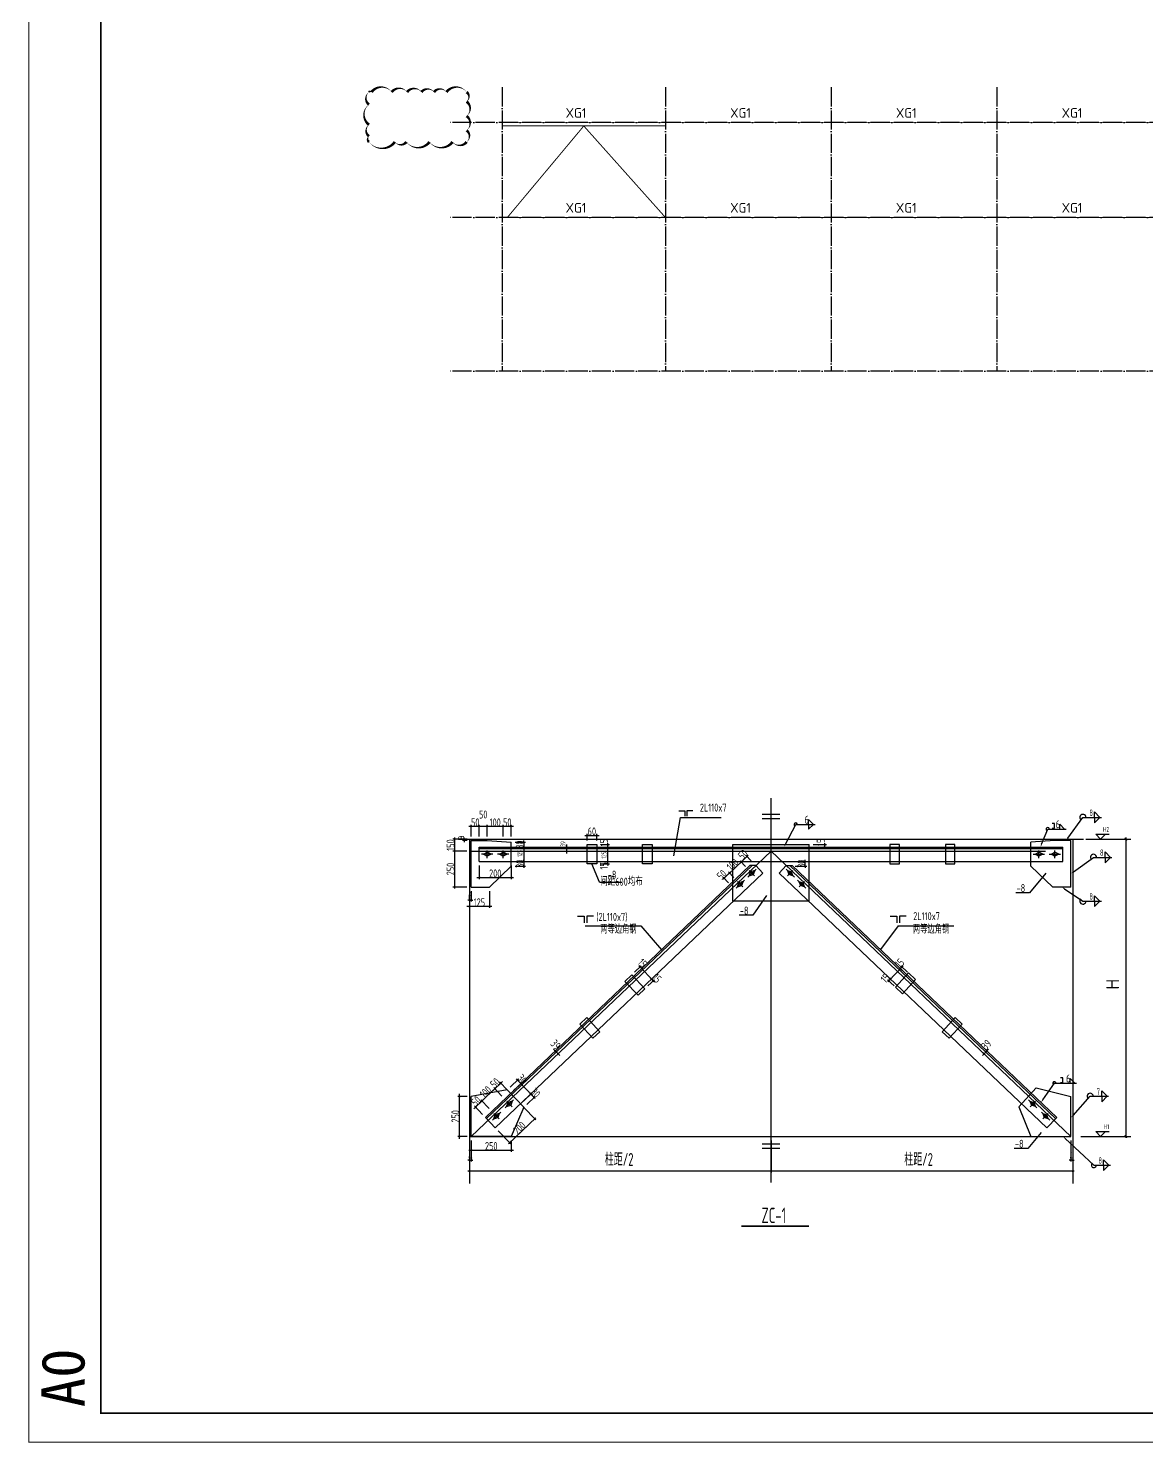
# Model space of a CAD drawing. Extents: x 447413 to 2975780, y -1432727 to 1301644.
# Drawn here: x 2617198 to 2675438, y -689635 to -615988 of the extents above; entities that cross this region are included whole.
import ezdxf
from ezdxf.enums import TextEntityAlignment as Align

# ---------------------------------------------------------------- set-up
doc = ezdxf.new("R2010")
doc.units = 0
doc.header["$LTSCALE"] = 1000
doc.header["$MEASUREMENT"] = 0
doc.linetypes.add('DOTE', pattern=[2.42, 2, -0.2, 0.02, -0.2])
doc.linetypes.add('z', pattern=[36, 30, -2.5, 1, -2.5])
for name, color, linetype in [('AXIS', 3, 'Continuous'), ('BOLT', 253, 'Continuous'), ('DIM', 3, 'Continuous'), ('DOTE', 1, 'Continuous'), ('PUB_TEXT', 7, 'Continuous'), ('SAXIS', 253, 'z'), ('TEXT', 6, 'Continuous'), ('THIN', 7, 'Continuous'), ('WELD', 7, 'Continuous'), ('XG', 5, 'Continuous'), ('图框', 253, 'Continuous'), ('柱间支撑', 5, 'Continuous')]:
    doc.layers.add(name, color=color, linetype=linetype)
doc.layers.add('DIM_MODI', color=6, linetype='Continuous', plot=False)
doc.layers.add('THICK', color=6, linetype='Continuous', lineweight=0)
doc.styles.get("Standard").update_dxf_attribs({"font": 'tssdeng.shx', "bigfont": 'hztxt.shx'})
doc.styles.add('TSSD_Dimension', font='sysz.shx', dxfattribs={"width": 0.7, "bigfont": 'syfs.shx'})
doc.styles.add('TSSD_Label', font='Tssdeng.shx', dxfattribs={"width": 0.7, "bigfont": 'hztxt.shx'})
doc.styles.add('TSSD_Norm', font='tssdeng.shx', dxfattribs={"bigfont": 'tssdchn.shx'})
doc.styles.add('楷体', font='tssdeng.shx', dxfattribs={"bigfont": 'hztxt.shx'})
doc.styles.add('黑体', font='simhei.ttf')

# ---------------------------------------------------------------- blocks, each defined once
blk = doc.blocks.new('A$C6B0021A6')
at = {"layer": '图框', "color": 2, "const_width": 40, "elevation": -84000}
blk.add_lwpolyline([(20, 84120), (118920, 84120), (118920, 20), (20, 20)], close=True, dxfattribs=at)
at = {"layer": '图框', "color": 153, "const_width": 58, "elevation": -84000}
blk.add_lwpolyline([(111420, 1020), (2520, 1020), (2520, 83120), (111420, 83120)], close=True, dxfattribs=at)
at = {"layer": '图框', "color": 2, "style": '黑体'}
blk.add_text('A0', height=1500, rotation=90, dxfattribs=at).set_placement((1953, 1232))
blk = doc.blocks.new('_ArchTick')
at = {"color": 0, "linetype": 'ByBlock', "const_width": 0.4}
blk.add_lwpolyline([(-0.5, -0.5), (0.5, 0.5)], dxfattribs=at)

msp = doc.modelspace()

# ---------------------------------------------------------------- linework, layer by layer
at = {"color": 0, "linetype": 'ByBlock'}
for p, q in [((2657832, -657192.2, 126000), (2658082, -657442.2, 126000)), ((2657832, -657442.2, 126000), (2657832, -657192.2, 126000)), ((2657832, -657692.2, 126000), (2658082, -657442.2, 126000)), ((2657832, -657442.2, 126000), (2657832, -657692.2, 126000)), ((2670639.7, -657390.2, 126000), (2670514.7, -657390.2, 126000)), ((2670514.7, -657640.2, 126000), (2670639.7, -657640.2, 126000)), ((2670639.7, -657640.2, 126000), (2670639.7, -657390.2, 126000)), ((2670911.9, -657431.9, 126000), (2671161.9, -657681.9, 126000)), ((2670911.9, -657681.9, 126000), (2670911.9, -657431.9, 126000)), ((2671072.5, -670631.2, 126000), (2670947.5, -670631.2, 126000)), ((2670947.5, -670881.2, 126000), (2671072.5, -670881.2, 126000)), ((2671072.5, -670881.2, 126000), (2671072.5, -670631.2, 126000)), ((2671451.6, -670672.8, 126000), (2671701.6, -670922.8, 126000)), ((2671451.6, -670922.8, 126000), (2671451.6, -670672.8, 126000))]:
    msp.add_line(p, q, dxfattribs=at)
for p, q in [((2640262.6, -660703, 126000), (2640262.6, -658286.4, 126000)), ((2640262.6, -658286.4, 126000), (2641096, -658286.4, 126000)), ((2641096, -658286.4, 126000), (2642346, -658369.7, 126000)), ((2642346, -659619.7, 126000), (2642346, -658369.7, 126000)), ((2670654.3, -658286.4, 126000), (2669404.3, -658369.7, 126000)), ((2669404.3, -659619.7, 126000), (2669404.3, -658369.7, 126000)), ((2671487.6, -658286.4, 126000), (2670654.3, -658286.4, 126000)), ((2671487.6, -660703, 126000), (2671487.6, -658286.4, 126000)), ((2640679.3, -658619.7, 126000), (2671071, -658619.7, 126000)), ((2640679.3, -659369.7, 126000), (2640679.3, -658619.7, 126000)), ((2640679.3, -658703, 126000), (2671071, -658703, 126000)), ((2646295.9, -658494.7, 126000), (2646795.9, -658494.7, 126000)), ((2646295.9, -659494.7, 126000), (2646295.9, -658494.7, 126000)), ((2646795.9, -658494.7, 126000), (2646795.9, -659494.7, 126000)), ((2649181.1, -659494.7, 126000), (2649181.1, -658494.7, 126000)), ((2649181.1, -658494.7, 126000), (2649681.1, -658494.7, 126000)), ((2649681.1, -658494.7, 126000), (2649681.1, -659494.7, 126000)), ((2653887.7, -661435.1, 126000), (2653887.7, -658494.7, 126000)), ((2653887.7, -658494.7, 126000), (2657862.6, -658494.7, 126000)), ((2657862.6, -661435.1, 126000), (2657862.6, -658494.7, 126000)), ((2662069.1, -658494.7, 126000), (2662069.1, -659494.7, 126000)), ((2662569.1, -658494.7, 126000), (2662069.1, -658494.7, 126000)), ((2662569.1, -659494.7, 126000), (2662569.1, -658494.7, 126000)), ((2665454.4, -658494.7, 126000), (2664954.4, -658494.7, 126000)), ((2664954.4, -658494.7, 126000), (2664954.4, -659494.7, 126000)), ((2665454.4, -659494.7, 126000), (2665454.4, -658494.7, 126000)), ((2671071, -659369.7, 126000), (2671071, -658619.7, 126000)), ((2640679.3, -659369.7, 126000), (2671071, -659369.7, 126000)), ((2641000.2, -672695, 126000), (2654776.6, -659585.8, 126000)), ((2641057.1, -672754.9, 126000), (2654896.6, -659585.8, 126000)), ((2642346, -659619.7, 126000), (2641208.5, -660703, 126000)), ((2646795.9, -659494.7, 126000), (2646295.9, -659494.7, 126000)), ((2646940.1, -660448.3, 126000), (2646545.9, -659494.7, 126000)), ((2649681.1, -659494.7, 126000), (2649181.1, -659494.7, 126000)), ((2670693.1, -672754.9, 126000), (2656853.6, -659585.8, 126000)), ((2670750.1, -672695, 126000), (2656973.7, -659585.8, 126000)), ((2662069.1, -659494.7, 126000), (2662569.1, -659494.7, 126000)), ((2664954.4, -659494.7, 126000), (2665454.4, -659494.7, 126000)), ((2669404.3, -659619.7, 126000), (2670541.8, -660703, 126000)), ((2641517.2, -673238.4, 126000), (2655452.2, -659978.2, 126000)), ((2670233, -673238.4, 126000), (2656298.1, -659978.2, 126000)), ((2640262.6, -660703, 126000), (2641208.5, -660703, 126000)), ((2671487.6, -660703, 126000), (2670541.8, -660703, 126000)), ((2657862.6, -661435.1, 126000), (2653887.7, -661435.1, 126000)), ((2648259.4, -665614.8, 126000), (2648621.6, -665270.2, 126000)), ((2662351.9, -665911.4, 126000), (2663028.8, -665175.2, 126000)), ((2662714, -666256, 126000), (2663390.9, -665519.8, 126000)), ((2663390.9, -665519.8, 126000), (2663028.8, -665175.2, 126000)), ((2648948.8, -666339.3, 126000), (2649311, -665994.6, 126000)), ((2662714, -666256, 126000), (2662351.9, -665911.4, 126000)), ((2645919, -667841.9, 126000), (2646281.2, -667497.2, 126000)), ((2646596, -668578.1, 126000), (2645919, -667841.9, 126000)), ((2646958.1, -668233.5, 126000), (2646281.2, -667497.2, 126000)), ((2664792.1, -668233.5, 126000), (2665469.1, -667497.2, 126000)), ((2665154.3, -668578.1, 126000), (2665831.2, -667841.9, 126000)), ((2665831.2, -667841.9, 126000), (2665469.1, -667497.2, 126000)), ((2646596, -668578.1, 126000), (2646958.1, -668233.5, 126000)), ((2665154.3, -668578.1, 126000), (2664792.1, -668233.5, 126000)), ((2642139.6, -671265.8, 126000), (2640262.6, -671601.1, 126000)), ((2640262.6, -673684.5, 126000), (2640262.6, -671601.1, 126000)), ((2669678.3, -671165.5, 126000), (2671487.6, -671601.1, 126000)), ((2671487.6, -673684.5, 126000), (2671487.6, -671601.1, 126000)), ((2643001.2, -672171.3, 126000), (2642346, -673684.5, 126000)), ((2668779.1, -672139.7, 126000), (2669404.3, -673684.5, 126000)), ((2642346, -673684.5, 126000), (2640262.6, -673684.5, 126000)), ((2669404.3, -673684.5, 126000), (2671487.6, -673684.5, 126000))]:
    msp.add_line(p, q)
at = {"layer": 'AXIS'}
for p, q in [((2639595.6, -658203, 126000), (2672148.9, -658203, 126000)), ((2640262.6, -673684.5, 126000), (2655875.1, -658828, 126000)), ((2671487.6, -673684.5, 126000), (2655875.1, -658828, 126000))]:
    msp.add_line(p, q, dxfattribs=at)
at = {"layer": 'BOLT'}
for p, q in [((2641396, -658994.7, 126000), (2640796, -658994.7, 126000)), ((2640896, -658994.7, 126000), (2641096, -658894.7, 126000)), ((2640896, -658994.7, 126000), (2641096, -659094.7, 126000)), ((2641096, -659194.7, 126000), (2641096, -658794.7, 126000)), ((2641296, -658994.7, 126000), (2641096, -658894.7, 126000)), ((2641296, -658994.7, 126000), (2641096, -659094.7, 126000)), ((2642229.3, -658994.7, 126000), (2641629.3, -658994.7, 126000)), ((2641729.3, -658994.7, 126000), (2641929.3, -658894.7, 126000)), ((2641729.3, -658994.7, 126000), (2641929.3, -659094.7, 126000)), ((2641929.3, -659194.7, 126000), (2641929.3, -658794.7, 126000)), ((2642129.3, -658994.7, 126000), (2641929.3, -658894.7, 126000)), ((2642129.3, -658994.7, 126000), (2641929.3, -659094.7, 126000)), ((2669521, -658994.7, 126000), (2670121, -658994.7, 126000)), ((2669621, -658994.7, 126000), (2669821, -658894.7, 126000)), ((2669621, -658994.7, 126000), (2669821, -659094.7, 126000)), ((2669821, -659194.7, 126000), (2669821, -658794.7, 126000)), ((2670021, -658994.7, 126000), (2669821, -658894.7, 126000)), ((2670021, -658994.7, 126000), (2669821, -659094.7, 126000)), ((2670354.3, -658994.7, 126000), (2670954.3, -658994.7, 126000)), ((2670454.3, -658994.7, 126000), (2670654.3, -658894.7, 126000)), ((2670454.3, -658994.7, 126000), (2670654.3, -659094.7, 126000)), ((2670654.3, -659194.7, 126000), (2670654.3, -658794.7, 126000)), ((2670854.3, -658994.7, 126000), (2670654.3, -658894.7, 126000)), ((2670854.3, -658994.7, 126000), (2670654.3, -659094.7, 126000)), ((2655095.6, -659772.8, 126000), (2654661, -660186.4, 126000)), ((2655016.2, -660124.5, 126000), (2654740.4, -659834.7, 126000)), ((2655023.2, -659841.7, 126000), (2654809.3, -659907.2, 126000)), ((2655023.2, -659841.7, 126000), (2654947.2, -660052, 126000)), ((2656654.7, -659772.8, 126000), (2657089.3, -660186.4, 126000)), ((2656727.1, -659841.7, 126000), (2656803, -660052, 126000)), ((2656727.1, -659841.7, 126000), (2656940.9, -659907.2, 126000)), ((2656734.1, -660124.5, 126000), (2657009.9, -659834.7, 126000)), ((2654491.9, -660347.2, 126000), (2654057.3, -660760.9, 126000)), ((2654129.7, -660691.9, 126000), (2654205.6, -660481.6, 126000)), ((2654412.5, -660698.9, 126000), (2654136.7, -660409.2, 126000)), ((2654419.5, -660416.2, 126000), (2654205.6, -660481.6, 126000)), ((2654419.5, -660416.2, 126000), (2654343.5, -660626.5, 126000)), ((2654733.4, -660117.5, 126000), (2654809.3, -659907.2, 126000)), ((2654733.4, -660117.5, 126000), (2654947.2, -660052, 126000)), ((2657016.8, -660117.5, 126000), (2656803, -660052, 126000)), ((2657016.8, -660117.5, 126000), (2656940.9, -659907.2, 126000)), ((2657258.4, -660347.2, 126000), (2657693, -660760.9, 126000)), ((2657330.8, -660416.2, 126000), (2657544.6, -660481.6, 126000)), ((2657330.8, -660416.2, 126000), (2657406.7, -660626.5, 126000)), ((2657337.8, -660698.9, 126000), (2657613.5, -660409.2, 126000)), ((2657620.5, -660691.9, 126000), (2657544.6, -660481.6, 126000)), ((2654129.7, -660691.9, 126000), (2654343.5, -660626.5, 126000)), ((2657620.5, -660691.9, 126000), (2657406.7, -660626.5, 126000)), ((2642467.6, -671789.3, 126000), (2642032.9, -672202.9, 126000)), ((2642105.4, -672134, 126000), (2642181.3, -671923.6, 126000)), ((2642105.4, -672134, 126000), (2642319.2, -672068.5, 126000)), ((2642388.1, -672141, 126000), (2642112.4, -671851.2, 126000)), ((2642395.1, -671858.2, 126000), (2642181.3, -671923.6, 126000)), ((2642395.1, -671858.2, 126000), (2642319.2, -672068.5, 126000)), ((2669282.7, -671789.3, 126000), (2669717.3, -672202.9, 126000)), ((2669355.1, -671858.2, 126000), (2669568.9, -671923.6, 126000)), ((2669355.1, -671858.2, 126000), (2669431.1, -672068.5, 126000)), ((2669362.1, -672141, 126000), (2669637.9, -671851.2, 126000)), ((2669644.9, -672134, 126000), (2669431.1, -672068.5, 126000)), ((2669644.9, -672134, 126000), (2669568.9, -671923.6, 126000)), ((2641798.1, -672426.3, 126000), (2641363.5, -672840, 126000)), ((2641435.9, -672771, 126000), (2641511.8, -672560.7, 126000)), ((2641435.9, -672771, 126000), (2641649.7, -672705.6, 126000)), ((2641718.6, -672778, 126000), (2641442.9, -672488.3, 126000)), ((2641725.6, -672495.3, 126000), (2641511.8, -672560.7, 126000)), ((2641725.6, -672495.3, 126000), (2641649.7, -672705.6, 126000)), ((2669952.2, -672426.3, 126000), (2670386.8, -672840, 126000)), ((2670024.6, -672495.3, 126000), (2670100.6, -672705.6, 126000)), ((2670024.6, -672495.3, 126000), (2670238.4, -672560.7, 126000)), ((2670031.6, -672778, 126000), (2670307.4, -672488.3, 126000)), ((2670314.4, -672771, 126000), (2670100.6, -672705.6, 126000)), ((2670314.4, -672771, 126000), (2670238.4, -672560.7, 126000))]:
    msp.add_line(p, q, dxfattribs=at)
for centre, start, end in [((2641096, -658994.7, 126000), 90, 270), ((2641096, -658994.7, 126000), 270, 90), ((2641929.3, -658994.7, 126000), 90, 270), ((2641929.3, -658994.7, 126000), 270, 90), ((2669821, -658994.7, 126000), 90, 270), ((2669821, -658994.7, 126000), 270, 90), ((2670654.3, -658994.7, 126000), 90, 270), ((2670654.3, -658994.7, 126000), 270, 90), ((2654274.6, -660554.1, 126000), 133.583486, 313.583486), ((2654274.6, -660554.1, 126000), 313.583486, 133.583486), ((2654878.3, -659979.6, 126000), 133.583486, 313.583486), ((2654878.3, -659979.6, 126000), 313.583486, 133.583486), ((2656872, -659979.6, 126000), 46.416514, 226.416514), ((2656872, -659979.6, 126000), 226.416514, 46.416514), ((2657475.7, -660554.1, 126000), 46.416514, 226.416514), ((2657475.7, -660554.1, 126000), 226.416514, 46.416514), ((2642250.3, -671996.1, 126000), 133.583486, 313.583486), ((2642250.3, -671996.1, 126000), 313.583486, 133.583486), ((2669500, -671996.1, 126000), 46.416514, 226.416514), ((2669500, -671996.1, 126000), 226.416514, 46.416514), ((2641580.8, -672633.2, 126000), 133.583486, 313.583486), ((2641580.8, -672633.2, 126000), 313.583486, 133.583486), ((2670169.5, -672633.2, 126000), 46.416514, 226.416514), ((2670169.5, -672633.2, 126000), 226.416514, 46.416514)]:
    msp.add_arc(centre, 20.8, start, end, dxfattribs=at)
at = {"layer": 'DIM'}
for p, q in [((2651070.4, -656738.7, 126000), (2651385.8, -656738.7, 126000)), ((2651385.8, -656738.7, 126000), (2651385.8, -657011.5, 126000)), ((2651801.7, -656738.7, 126000), (2651486.3, -656738.7, 126000)), ((2651486.3, -656738.7, 126000), (2651486.3, -657011.5, 126000)), ((2640804.3, -657544.7, 126000), (2640137.6, -657544.7, 126000)), ((2640262.6, -658078, 126000), (2640262.6, -657461.4, 126000)), ((2641221, -657544.7, 126000), (2640554.3, -657544.7, 126000)), ((2640679.3, -658078, 126000), (2640679.3, -657461.4, 126000)), ((2640679.3, -658078, 126000), (2640679.3, -657461.4, 126000)), ((2642054.3, -657544.7, 126000), (2640971, -657544.7, 126000)), ((2641096, -658078, 126000), (2641096, -657461.4, 126000)), ((2641096, -658078, 126000), (2641096, -657461.4, 126000)), ((2642471, -657544.7, 126000), (2641804.3, -657544.7, 126000)), ((2641929.3, -658078, 126000), (2641929.3, -657461.4, 126000)), ((2641929.3, -658078, 126000), (2641929.3, -657461.4, 126000)), ((2642346, -658078, 126000), (2642346, -657461.4, 126000)), ((2639958.5, -658203, 126000), (2639312, -658203, 126000)), ((2639395.3, -658119.7, 126000), (2639395.3, -658911.4, 126000)), ((2640054.3, -658203, 126000), (2639803.8, -658203, 126000)), ((2640054.3, -658286.4, 126000), (2639803.8, -658286.4, 126000)), ((2639887.1, -658203, 126000), (2639887.1, -658119.7, 126000)), ((2639887.1, -658286.4, 126000), (2639887.1, -658203, 126000)), ((2639887.1, -658286.4, 126000), (2639887.1, -658369.7, 126000)), ((2642554.3, -658369.7, 126000), (2643084.3, -658369.7, 126000)), ((2643001, -658369.7, 126000), (2643001, -658286.4, 126000)), ((2643001, -658369.7, 126000), (2643001, -658619.7, 126000)), ((2646170.9, -658014.4, 126000), (2646920.9, -658014.4, 126000)), ((2646295.9, -658286.4, 126000), (2646295.9, -657931, 126000)), ((2646795.9, -658286.4, 126000), (2646795.9, -657931, 126000)), ((2640041.8, -658828, 126000), (2639312, -658828, 126000)), ((2640041.8, -658828, 126000), (2639312, -658828, 126000)), ((2639395.3, -658744.7, 126000), (2639395.3, -660786.4, 126000)), ((2642554.3, -658619.7, 126000), (2643084.3, -658619.7, 126000)), ((2642554.3, -658619.7, 126000), (2643084.3, -658619.7, 126000)), ((2643001, -658494.7, 126000), (2643001, -659494.7, 126000)), ((2643001, -658619.7, 126000), (2643001, -658703, 126000)), ((2644800.4, -658619.7, 126000), (2645329.3, -658619.7, 126000)), ((2644800.4, -658828, 126000), (2645329.3, -658828, 126000)), ((2645246, -658953, 126000), (2645246, -658494.7, 126000)), ((2647004.2, -658494.7, 126000), (2647464.4, -658494.7, 126000)), ((2647004.2, -658619.7, 126000), (2647464.4, -658619.7, 126000)), ((2647004.2, -658619.7, 126000), (2647464.4, -658619.7, 126000)), ((2647381.1, -658494.7, 126000), (2647381.1, -658411.4, 126000)), ((2647381.1, -658619.7, 126000), (2647381.1, -658494.7, 126000)), ((2647381.1, -659494.7, 126000), (2647381.1, -658494.7, 126000)), ((2647381.1, -658619.7, 126000), (2647381.1, -658703, 126000)), ((2654684.6, -659050.8, 126000), (2654262.1, -659453, 126000)), ((2654848.6, -659344, 126000), (2654566.8, -659047.9, 126000)), ((2658070.9, -658494.7, 126000), (2658757.7, -658494.7, 126000)), ((2658070.9, -658619.7, 126000), (2658757.7, -658619.7, 126000)), ((2658674.3, -658494.7, 126000), (2658674.3, -658411.4, 126000)), ((2658674.3, -658619.7, 126000), (2658674.3, -658494.7, 126000)), ((2658674.3, -658619.7, 126000), (2658674.3, -658703, 126000)), ((2640679.3, -659578, 126000), (2640679.3, -660284.9, 126000)), ((2642346, -659578, 126000), (2642346, -660284.9, 126000)), ((2642554.3, -659369.7, 126000), (2643084.3, -659369.7, 126000)), ((2642554.3, -659369.7, 126000), (2643084.3, -659369.7, 126000)), ((2642554.3, -659619.7, 126000), (2643084.3, -659619.7, 126000)), ((2643001, -659369.7, 126000), (2643001, -659286.4, 126000)), ((2643001, -659369.7, 126000), (2643001, -659619.7, 126000)), ((2643001, -659619.7, 126000), (2643001, -659703, 126000)), ((2647004.2, -659369.7, 126000), (2647464.4, -659369.7, 126000)), ((2647004.2, -659369.7, 126000), (2647464.4, -659369.7, 126000)), ((2647004.2, -659494.7, 126000), (2647464.4, -659494.7, 126000)), ((2647381.1, -659369.7, 126000), (2647381.1, -659286.4, 126000)), ((2647381.1, -659494.7, 126000), (2647381.1, -659369.7, 126000)), ((2647381.1, -659494.7, 126000), (2647381.1, -659578, 126000)), ((2654382.8, -659338.1, 126000), (2653658.4, -660027.5, 126000)), ((2654546.7, -659631.3, 126000), (2654265, -659335.2, 126000)), ((2654546.7, -659631.2, 126000), (2654265, -659335.2, 126000)), ((2657137, -659369.7, 126000), (2657743.5, -659369.7, 126000)), ((2657137, -659619.7, 126000), (2657743.5, -659619.7, 126000)), ((2657660.2, -659369.7, 126000), (2657660.2, -659286.4, 126000)), ((2657660.2, -659619.7, 126000), (2657660.2, -659369.7, 126000)), ((2657660.2, -659619.7, 126000), (2657660.2, -659703, 126000)), ((2640554.3, -660201.5, 126000), (2642471, -660201.5, 126000)), ((2653433.2, -660241.8, 126000), (2653372.9, -660299.3, 126000)), ((2653657.6, -660477.5, 126000), (2653375.8, -660181.5, 126000)), ((2653718.8, -659970.1, 126000), (2653433.2, -660241.8, 126000)), ((2653943.1, -660205.8, 126000), (2653661.3, -659909.7, 126000)), ((2653943.1, -660205.8, 126000), (2653661.3, -659909.7, 126000)), ((2653718.8, -659970.1, 126000), (2653779.1, -659912.6, 126000)), ((2640041.8, -660703, 126000), (2639312, -660703, 126000)), ((2640166.8, -660911.4, 126000), (2640166.8, -661463.6, 126000)), ((2640166.8, -660911.4, 126000), (2640166.8, -661790.7, 126000)), ((2640262.6, -660911.4, 126000), (2640262.6, -661463.6, 126000)), ((2641208.5, -660911.4, 126000), (2641208.5, -661790.7, 126000)), ((2641333.5, -661707.4, 126000), (2640041.8, -661707.4, 126000)), ((2640166.8, -661380.3, 126000), (2640083.5, -661380.3, 126000)), ((2640166.8, -661380.3, 126000), (2640262.6, -661380.3, 126000)), ((2640262.6, -661380.3, 126000), (2640346, -661380.3, 126000)), ((2645801.5, -662224.3, 126000), (2646150.6, -662224.3, 126000)), ((2646150.6, -662224.3, 126000), (2646150.6, -662560.5, 126000)), ((2646625.9, -662224.3, 126000), (2646276.8, -662224.3, 126000)), ((2646276.8, -662224.3, 126000), (2646276.8, -662560.5, 126000)), ((2662085.2, -662224.3, 126000), (2662434.3, -662224.3, 126000)), ((2662434.3, -662224.3, 126000), (2662434.3, -662560.5, 126000)), ((2662909.6, -662224.3, 126000), (2662560.5, -662224.3, 126000)), ((2662560.5, -662224.3, 126000), (2662560.5, -662560.5, 126000)), ((2648772.6, -665126.5, 126000), (2649114.6, -664801.1, 126000)), ((2648858.7, -665217.1, 126000), (2649200.8, -664891.6, 126000)), ((2648858.7, -665217.1, 126000), (2649200.8, -664891.6, 126000)), ((2649054.2, -664858.5, 126000), (2648996.8, -664798.1, 126000)), ((2649054.2, -664858.5, 126000), (2649140.4, -664949.1, 126000)), ((2649054.2, -664858.5, 126000), (2649743.6, -665582.9, 126000)), ((2649140.4, -664949.1, 126000), (2649197.9, -665009.4, 126000)), ((2662696, -664858.5, 126000), (2662006.7, -665582.9, 126000)), ((2662891.5, -665217.1, 126000), (2662549.5, -664891.6, 126000)), ((2662891.5, -665217.1, 126000), (2662549.5, -664891.6, 126000)), ((2662609.8, -664949.1, 126000), (2662552.4, -665009.4, 126000)), ((2662696, -664858.5, 126000), (2662609.8, -664949.1, 126000)), ((2662977.7, -665126.5, 126000), (2662635.6, -664801.1, 126000)), ((2662696, -664858.5, 126000), (2662753.5, -664798.1, 126000)), ((2649375.7, -665760.4, 126000), (2649717.8, -665434.9, 126000)), ((2649375.7, -665760.4, 126000), (2649717.8, -665434.9, 126000)), ((2649461.9, -665851, 126000), (2649803.9, -665525.5, 126000)), ((2649657.4, -665492.4, 126000), (2649600, -665432, 126000)), ((2649657.4, -665492.4, 126000), (2649743.6, -665582.9, 126000)), ((2649743.6, -665582.9, 126000), (2649801, -665643.3, 126000)), ((2662288.4, -665851, 126000), (2661946.3, -665525.5, 126000)), ((2662006.7, -665582.9, 126000), (2661949.2, -665643.3, 126000)), ((2662092.8, -665492.4, 126000), (2662006.7, -665582.9, 126000)), ((2662374.5, -665760.4, 126000), (2662032.5, -665434.9, 126000)), ((2662374.5, -665760.4, 126000), (2662032.5, -665434.9, 126000)), ((2662092.8, -665492.4, 126000), (2662150.3, -665432, 126000)), ((2644553.8, -669140.9, 126000), (2644869.8, -669473, 126000)), ((2644676.6, -669196.6, 126000), (2644700.4, -669174, 126000)), ((2644820.2, -669347.6, 126000), (2644844, -669325, 126000)), ((2667196.4, -669140.9, 126000), (2666880.5, -669473, 126000)), ((2667196.4, -669140.9, 126000), (2666880.5, -669473, 126000)), ((2666930, -669347.6, 126000), (2666906.3, -669325, 126000)), ((2666930, -669347.6, 126000), (2666906.3, -669325, 126000)), ((2667073.6, -669196.6, 126000), (2667049.9, -669174, 126000)), ((2667073.6, -669196.6, 126000), (2667049.9, -669174, 126000)), ((2641404.2, -671288.4, 126000), (2641891.9, -670824.3, 126000)), ((2642168.3, -671296, 126000), (2641743.9, -670850.1, 126000)), ((2642290.4, -671122.1, 126000), (2642739.5, -670694.7, 126000)), ((2642462.8, -671303.2, 126000), (2642911.9, -670875.8, 126000)), ((2642462.8, -671303.2, 126000), (2642911.9, -670875.8, 126000)), ((2642679.2, -670752.2, 126000), (2642621.7, -670691.8, 126000)), ((2642679.2, -670752.2, 126000), (2642851.5, -670933.3, 126000)), ((2642765.3, -670842.7, 126000), (2643454.7, -671567.1, 126000)), ((2640054.3, -671601.1, 126000), (2639564.5, -671601.1, 126000)), ((2639647.8, -673809.5, 126000), (2639647.8, -671476.1, 126000)), ((2640734.8, -671925.6, 126000), (2641585.3, -671116.1, 126000)), ((2641861.6, -671587.7, 126000), (2641437.3, -671141.9, 126000)), ((2641861.6, -671587.7, 126000), (2641437.3, -671141.9, 126000)), ((2642851.5, -670933.3, 126000), (2642909, -670993.6, 126000)), ((2642979.8, -671846.6, 126000), (2643428.9, -671419.1, 126000)), ((2642979.8, -671846.6, 126000), (2643428.9, -671419.1, 126000)), ((2643152.1, -672027.7, 126000), (2643601.3, -671600.2, 126000)), ((2643368.6, -671476.6, 126000), (2643311.1, -671416.2, 126000)), ((2643368.6, -671476.6, 126000), (2643540.9, -671657.7, 126000)), ((2643540.9, -671657.7, 126000), (2643598.4, -671718, 126000)), ((2640399.2, -672244.9, 126000), (2640915.9, -671753.2, 126000)), ((2640856.6, -672544.1, 126000), (2640432.3, -672098.4, 126000)), ((2641192.1, -672224.8, 126000), (2640767.9, -671779, 126000)), ((2641192.1, -672224.8, 126000), (2640767.9, -671779, 126000)), ((2642972.5, -672141.1, 126000), (2643629.3, -672831.4, 126000)), ((2642199.8, -674076.6, 126000), (2643632.3, -672713.5, 126000)), ((2640054.3, -673684.5, 126000), (2639564.5, -673684.5, 126000)), ((2641660.8, -673389.3, 126000), (2642317.6, -674079.5, 126000)), ((2640137.6, -674398.7, 126000), (2642471, -674398.7, 126000)), ((2640166.8, -673892.8, 126000), (2640166.8, -674999.8, 126000)), ((2640166.8, -673892.8, 126000), (2640166.8, -675567.1, 126000)), ((2640262.6, -673892.8, 126000), (2640262.6, -674482.1, 126000)), ((2640262.6, -673892.8, 126000), (2640262.6, -674999.8, 126000)), ((2642346, -673892.8, 126000), (2642346, -674482.1, 126000)), ((2655875.1, -673892.8, 126000), (2655875.1, -675567.1, 126000)), ((2655875.1, -673892.8, 126000), (2655875.1, -675567.1, 126000)), ((2671487.6, -673892.8, 126000), (2671487.6, -674999.8, 126000)), ((2671583.5, -673892.8, 126000), (2671583.5, -674999.8, 126000)), ((2671583.5, -673892.8, 126000), (2671583.5, -675567.1, 126000)), ((2640166.8, -674916.4, 126000), (2640083.5, -674916.4, 126000)), ((2640166.8, -674916.4, 126000), (2640262.6, -674916.4, 126000)), ((2640262.6, -674916.4, 126000), (2640346, -674916.4, 126000)), ((2671487.6, -674916.4, 126000), (2671404.3, -674916.4, 126000)), ((2671583.5, -674916.4, 126000), (2671487.6, -674916.4, 126000)), ((2671583.5, -674916.4, 126000), (2671666.8, -674916.4, 126000)), ((2640083.5, -675483.8, 126000), (2655958.5, -675483.8, 126000)), ((2655791.8, -675483.8, 126000), (2671666.8, -675483.8, 126000))]:
    msp.add_line(p, q, dxfattribs=at)
at = {"layer": 'DIM_MODI'}
msp.add_lwpolyline([(2634939.9, -619310.4, 0, 150, 0.5), (2634939.9, -619960.4, 0, 150, 0.5), (2634939.9, -621010.4, 0, 150, 0.5), (2634939.9, -621610.4, 0, 150, 0.5), (2634939.9, -621904.2, 0, 150, 0.5), (2636289.9, -621904.2, 0, 150, 0.5), (2636889.9, -621904.2, 0, 150, 0.5), (2638089.9, -621904.2, 0, 150, 0.5), (2639289.9, -621904.2, 0, 150, 0.5), (2640021.9, -621904.2, 0, 150, 0.5), (2640021.9, -621304.2, 0, 150, 0.5), (2640021.9, -620554.2, 0, 150, 0.5), (2640021.9, -619804.2, 0, 150, 0.5), (2640021.9, -619310.4, 0, 150, 0.5), (2638971.9, -619310.4, 0, 150, 0.5), (2638321.9, -619310.4, 0, 150, 0.5), (2637671.9, -619310.4, 0, 150, 0.5), (2636921.9, -619310.4, 0, 150, 0.5), (2636121.9, -619310.4, 0, 150, 0.5), (2635071.9, -619310.4, 0, 150, 0.5)], format="xyseb", close=True, dxfattribs=at)
at = {"layer": 'DOTE', "color": 8, "linetype": 'DOTE', "ltscale": 0.5}
for p, q in [((2641870.2, -619056.1, 126000), (2641870.2, -633841.6, 126000)), ((2650380.2, -619056.1, 126000), (2650380.2, -633841.6, 126000)), ((2659010.2, -619056.1, 126000), (2659010.2, -633841.6, 126000)), ((2667640.2, -619056.1, 126000), (2667640.2, -633841.6, 126000)), ((2760071, -620901.6, 126000), (2639083.6, -620901.6, 126000)), ((2760071, -625841.6, 126000), (2639083.6, -625841.6, 126000)), ((2760071, -633841.6, 126000), (2639083.6, -633841.6, 126000))]:
    msp.add_line(p, q, dxfattribs=at)
at = {"layer": 'DOTE', "color": 0}
for p, q in [((2672757.6, -658203, 126000), (2674604.9, -658203, 126000)), ((2674354.9, -658119.7, 126000), (2674354.9, -673767.8, 126000)), ((2672809.5, -673684.5, 126000), (2674604.9, -673684.5, 126000))]:
    msp.add_line(p, q, dxfattribs=at)
at = {"layer": 'SAXIS'}
for p, q in [((2655875.1, -676090.7, 126000), (2655875.1, -656080.2, 126000)), ((2640166.8, -658203, 126000), (2640166.8, -676130.2, 126000)), ((2671583.5, -658203, 126000), (2671583.5, -676130.2, 126000)), ((2671583.5, -658203, 126000), (2671583.5, -673684.5, 126000)), ((2640166.8, -658828, 126000), (2671583.5, -658828, 126000)), ((2640166.8, -673684.5, 126000), (2671959.5, -673684.5, 126000))]:
    msp.add_line(p, q, dxfattribs=at)
at = {"layer": 'TEXT', "color": 7}
for p, q in [((2655078.8, -659585.8, 126000), (2654776.6, -659585.8, 126000)), ((2655078.8, -659585.8, 126000), (2655452.2, -659978.2, 126000)), ((2656671.5, -659585.8, 126000), (2656298.1, -659978.2, 126000)), ((2656671.5, -659585.8, 126000), (2656973.7, -659585.8, 126000)), ((2670182.2, -659983.2, 126000), (2669339.6, -660998.4, 126000)), ((2655647.5, -661136.7, 126000), (2654926.7, -662168.4, 126000)), ((2669339.6, -660998.4, 126000), (2668624.7, -660998.4, 126000)), ((2654926.7, -662168.4, 126000), (2654211.8, -662168.4, 126000)), ((2662487.3, -662728.8, 126000), (2661573.6, -663963, 126000)), ((2648259.4, -665614.8, 126000), (2648948.8, -666339.3, 126000)), ((2648621.6, -665270.2, 126000), (2649311, -665994.6, 126000)), ((2643001.2, -672171.3, 126000), (2642139.6, -671265.8, 126000)), ((2668779.1, -672139.7, 126000), (2669678.3, -671165.5, 126000)), ((2641000.2, -672695, 126000), (2641517.2, -673238.4, 126000)), ((2670750.1, -672695, 126000), (2670233, -673238.4, 126000)), ((2669936, -673485.3, 126000), (2669253.2, -674307.9, 126000)), ((2669253.2, -674307.9, 126000), (2668538.3, -674307.9, 126000))]:
    msp.add_line(p, q, dxfattribs=at)
msp.add_arc((2672686.5, -675185.1, 126000), 128.2, 137.070469, 0, dxfattribs=at)
at = {"layer": 'THICK', "const_width": 83.3, "elevation": 126000}
msp.add_lwpolyline([(2657856.8, -678364.7), (2654328.5, -678364.7)], dxfattribs=at)
at = {"layer": 'THIN'}
for p, q in [((2655413.3, -656910.1, 126000), (2656337, -656910.1, 126000)), ((2650818.5, -659084.9, 126000), (2651155.2, -657075.9, 126000)), ((2651155.2, -657075.9, 126000), (2653284.9, -657075.9, 126000)), ((2655413.3, -657136.1, 126000), (2656337, -657136.1, 126000)), ((2672262.2, -658203, 126000), (2673282.9, -658203, 126000)), ((2672782.9, -657953, 126000), (2673282.9, -657953, 126000)), ((2673032.9, -658203, 126000), (2672782.9, -657953, 126000)), ((2673032.9, -658203, 126000), (2673282.9, -657953, 126000)), ((2673282.9, -657953, 126000), (2673478.1, -657953, 126000)), ((2646940.1, -660448.3, 126000), (2648112.7, -660448.3, 126000)), ((2646203.6, -662728.8, 126000), (2649103, -662728.8, 126000)), ((2649103, -662728.8, 126000), (2650168.1, -663971.2, 126000)), ((2662487.3, -662728.8, 126000), (2665386.7, -662728.8, 126000)), ((2672002.7, -673684.5, 126000), (2673282.9, -673684.5, 126000)), ((2673032.9, -673684.5, 126000), (2672782.9, -673434.5, 126000)), ((2672782.9, -673434.5, 126000), (2673282.9, -673434.5, 126000)), ((2673032.9, -673684.5, 126000), (2673282.9, -673434.5, 126000)), ((2673282.9, -673434.5, 126000), (2673478.1, -673434.5, 126000)), ((2655413.3, -674066.5, 126000), (2656337, -674066.5, 126000)), ((2655413.3, -674292.4, 126000), (2656337, -674292.4, 126000))]:
    msp.add_line(p, q, dxfattribs=at)
at = {"layer": 'WELD'}
for p, q in [((2672723.8, -657076.1, 126000), (2672723.8, -656794.9, 126000)), ((2672998.4, -657076.1, 126000), (2672723.8, -656794.9, 126000)), ((2657161.3, -657442.2, 126000), (2658165.4, -657442.2, 126000)), ((2672116.7, -657076.1, 126000), (2673074.6, -657076.1, 126000)), ((2672998.4, -657076.1, 126000), (2672723.8, -657357.4, 126000)), ((2672723.8, -657076.1, 126000), (2672723.8, -657357.4, 126000)), ((2670284.3, -657681.9, 126000), (2671245.2, -657681.9, 126000)), ((2673549.3, -659156.4, 126000), (2673274.8, -658875.1, 126000)), ((2673274.8, -659156.4, 126000), (2673274.8, -658875.1, 126000)), ((2672667.6, -659156.4, 126000), (2673625.5, -659156.4, 126000)), ((2673274.8, -659156.4, 126000), (2673274.8, -659437.6, 126000)), ((2673549.3, -659156.4, 126000), (2673274.8, -659437.6, 126000)), ((2672998.4, -661432.8, 126000), (2672723.8, -661151.6, 126000)), ((2672723.8, -661432.8, 126000), (2672723.8, -661151.6, 126000)), ((2672116.7, -661432.8, 126000), (2673074.6, -661432.8, 126000)), ((2672723.8, -661432.8, 126000), (2672723.8, -661714.1, 126000)), ((2672998.4, -661432.8, 126000), (2672723.8, -661714.1, 126000)), ((2670630.6, -670922.8, 126000), (2671785, -670922.8, 126000)), ((2672495.2, -671599, 126000), (2673453.2, -671599, 126000)), ((2673377, -671599, 126000), (2673102.4, -671317.8, 126000)), ((2673102.4, -671599, 126000), (2673102.4, -671317.8, 126000)), ((2673102.4, -671599, 126000), (2673102.4, -671880.3, 126000)), ((2673377, -671599, 126000), (2673102.4, -671880.3, 126000)), ((2672686.5, -675185.1, 126000), (2673545.4, -675185.1, 126000)), ((2673194.6, -675185.1, 126000), (2673194.6, -674903.8, 126000)), ((2673469.2, -675185.1, 126000), (2673194.6, -674903.8, 126000)), ((2673469.2, -675185.1, 126000), (2673194.6, -675466.3, 126000)), ((2673194.6, -675185.1, 126000), (2673194.6, -675466.3, 126000))]:
    msp.add_line(p, q, dxfattribs=at)
at = {"layer": 'WELD', "elevation": 126000}
for points in [[(2656627.5, -658471.7), (2657161.3, -657442.2)], [(2671336.5, -658151.5), (2672116.7, -657076.1)], [(2669966, -658465.3), (2670284.3, -657681.9)], [(2671623.1, -659904.1), (2672667.6, -659156.4)], [(2671153.7, -660795.1), (2672116.7, -661432.8)], [(2670028.1, -671780.5), (2670630.6, -670922.8)], [(2671599.4, -672590), (2672495.2, -671599)], [(2671195.3, -673798), (2672686.5, -675185.1)]]:
    msp.add_lwpolyline(points, dxfattribs=at)
at = {"layer": 'WELD'}
for centre, radius, start, end in [((2672116.7, -657076.1, 126000), 159.1, 0, 223.369568), ((2657161.3, -657442.2, 126000), 83.3, 0, 247.88407), ((2670284.3, -657681.9, 126000), 83.3, 0, 247.88407), ((2672667.6, -659156.4, 126000), 159.1, 0, 223.369568), ((2672116.7, -661432.8, 126000), 159.1, 136.630432, 0), ((2670630.6, -670922.8, 126000), 83.3, 0, 234.912918), ((2672495.2, -671599, 126000), 159.1, 0, 223.369568)]:
    msp.add_arc(centre, radius, start, end, dxfattribs=at)
for points in [[(2671359, -658167.8, 126000), (2671238.7, -658286.4, 126000), (2671314.1, -658135.2, 126000)], [(2656652.2, -658484.5, 126000), (2656550.8, -658619.7, 126000), (2656602.9, -658459, 126000)], [(2669991.7, -658475.8, 126000), (2669903.2, -658619.7, 126000), (2669940.2, -658454.8, 126000)], [(2671639.3, -659926.7, 126000), (2671487.6, -660001.1, 126000), (2671607, -659881.5, 126000)], [(2671138.3, -660818.2, 126000), (2671014.7, -660703, 126000), (2671169, -660771.9, 126000)], [(2670050.8, -671796.4, 126000), (2669932.3, -671916.9, 126000), (2670005.3, -671764.5, 126000)], [(2671620, -672608.6, 126000), (2671487.6, -672713.6, 126000), (2671578.8, -672571.4, 126000)], [(2671176.4, -673818.3, 126000), (2671073.3, -673684.5, 126000), (2671214.3, -673777.6, 126000)]]:
    msp.add_solid(points, dxfattribs=at)
at = {"layer": 'XG', "const_width": 50, "elevation": 126000}
for points in [[(2641870.2, -620901.6), (2757189.4, -620901.6)], [(2641870.2, -625841.6), (2757189.4, -625841.6)]]:
    msp.add_lwpolyline(points, dxfattribs=at)
at = {"layer": '柱间支撑', "color": 3, "linetype": 'DOTE', "const_width": 50, "elevation": 126000}
for points in [[(2641870.2, -621074.5), (2650380.2, -621074.5)], [(2642141.8, -625841.6), (2646125.2, -621074.5), (2650380.2, -625841.6)]]:
    msp.add_lwpolyline(points, dxfattribs=at)

# ---------------------------------------------------------------- block references
at = {"xscale": 1.5, "yscale": 1.5, "zscale": 1.5}
msp.add_blockref('A$C6B0021A6', (2617198.3, -689635.5, 126000), dxfattribs=at)
at = {"layer": 'DIM'}
for p, xscale, yscale, zscale, rotation in [((2640262.6, -657544.7, 126000), 83.33333333333333, 83.33333333333333, 83.33333333333333, 180), ((2640679.3, -657544.7, 126000), 83.33333333333333, 83.33333333333333, 83.33333333333333, 180), ((2641096, -657544.7, 126000), 83.33333333333333, 83.33333333333333, 83.33333333333333, 180), ((2641929.3, -657544.7, 126000), 83.33333333333333, 83.33333333333333, 83.33333333333333, 180), ((2639395.3, -658203, 126000), 83.33333333333333, 83.33333333333333, 83.33333333333333, 90), ((2639887.1, -658203, 126000), 83.33333333333333, 83.33333333333333, 83.33333333333333, 270), ((2639887.1, -658286.4, 126000), 83.33333333333333, 83.33333333333333, 83.33333333333333, 90), ((2643001, -658369.7, 126000), 83.33333333333333, 83.33333333333333, 83.33333333333333, 270), ((2646295.9, -658014.4, 126000), 83.33333333333333, 83.33333333333333, 83.33333333333333, 180), ((2639395.3, -658828, 126000), 83.33333333333333, 83.33333333333333, 83.33333333333333, 270), ((2639395.3, -658828, 126000), 83.33333333333333, 83.33333333333333, 83.33333333333333, 90), ((2643001, -658619.7, 126000), 83.33333333333333, 83.33333333333333, 83.33333333333333, 90), ((2643001, -658619.7, 126000), 83.33333333333333, 83.33333333333333, 83.33333333333333, 90), ((2645246, -658619.7, 126000), 83.33333333333333, 83.33333333333333, 83.33333333333333, 90), ((2645246, -658828, 126000), 83.33333333333333, 83.33333333333333, 83.33333333333333, 270), ((2647381.1, -658494.7, 126000), 83.33333333333333, 83.33333333333333, 83.33333333333333, 270), ((2647381.1, -658619.7, 126000), 83.33333333333333, 83.33333333333333, 83.33333333333333, 90), ((2647381.1, -658619.7, 126000), 83.33333333333333, 83.33333333333333, 83.33333333333333, 90), ((2654624.2, -659108.3, 126000), 83.333333333284, 83.333333333284, 83.333333333284, 43.58408044127316), ((2658674.3, -658494.7, 126000), 83.33333333333333, 83.33333333333333, 83.33333333333333, 270), ((2658674.3, -658619.7, 126000), 83.33333333333333, 83.33333333333333, 83.33333333333333, 90), ((2643001, -659369.7, 126000), 83.33333333333333, 83.33333333333333, 83.33333333333333, 270), ((2643001, -659369.7, 126000), 83.33333333333333, 83.33333333333333, 83.33333333333333, 270), ((2643001, -659619.7, 126000), 83.33333333333333, 83.33333333333333, 83.33333333333333, 90), ((2647381.1, -659369.7, 126000), 83.33333333333333, 83.33333333333333, 83.33333333333333, 270), ((2647381.1, -659369.7, 126000), 83.33333333333333, 83.33333333333333, 83.33333333333333, 270), ((2647381.1, -659494.7, 126000), 83.33333333333333, 83.33333333333333, 83.33333333333333, 90), ((2654322.4, -659395.6, 126000), 83.33333333328402, 83.33333333328402, 83.33333333328402, 223.5840804412731), ((2654322.4, -659395.6, 126000), 83.33333333331294, 83.33333333331294, 83.33333333331294, 43.58348556253718), ((2657660.2, -659369.7, 126000), 83.33333333333333, 83.33333333333333, 83.33333333333333, 270), ((2657660.2, -659619.7, 126000), 83.33333333333333, 83.33333333333333, 83.33333333333333, 90), ((2640679.3, -660201.5, 126000), 83.33333333333333, 83.33333333333333, 83.33333333333333, 180), ((2653433.2, -660241.8, 126000), 83.33333333331294, 83.33333333331294, 83.33333333331294, 43.58348556253718), ((2653718.8, -659970.1, 126000), 83.33333333331294, 83.33333333331294, 83.33333333331294, 223.5834855625372), ((2653718.8, -659970.1, 126000), 83.33333333331294, 83.33333333331294, 83.33333333331294, 223.5834855625372), ((2639395.3, -660703, 126000), 83.33333333333333, 83.33333333333333, 83.33333333333333, 270), ((2640262.6, -661380.3, 126000), 83.33333333333333, 83.33333333333333, 83.33333333333333, 180), ((2640166.8, -661707.4, 126000), 83.33333333333333, 83.33333333333333, 83.33333333333333, 180), ((2649054.2, -664858.5, 126000), 83.33333333327722, 83.33333333327722, 83.33333333327722, 313.5785281294038), ((2649140.4, -664949.1, 126000), 83.33333333327724, 83.33333333327724, 83.33333333327724, 133.5785281294038), ((2649140.4, -664949.1, 126000), 83.33333333341422, 83.33333333341422, 83.33333333341422, 133.578528127841), ((2662609.8, -664949.1, 126000), 83.33333333341251, 83.33333333341251, 83.33333333341251, 46.42147187215787), ((2662609.8, -664949.1, 126000), 83.33333333327724, 83.33333333327724, 83.33333333327724, 46.42147187059618), ((2662696, -664858.5, 126000), 83.33333333327724, 83.33333333327724, 83.33333333327724, 226.4214718705962), ((2649657.4, -665492.4, 126000), 83.33333333341426, 83.33333333341426, 83.33333333341426, 313.578528127841), ((2649657.4, -665492.4, 126000), 83.33333333341426, 83.33333333341426, 83.33333333341426, 313.578528127841), ((2649743.6, -665582.9, 126000), 83.33333333341422, 83.33333333341422, 83.33333333341422, 133.578528127841), ((2662006.7, -665582.9, 126000), 83.33333333341251, 83.33333333341251, 83.33333333341251, 46.42147187215787), ((2662092.8, -665492.4, 126000), 83.33333333341251, 83.33333333341251, 83.33333333341251, 226.4214718721579), ((2662092.8, -665492.4, 126000), 83.33333333341251, 83.33333333341251, 83.33333333341251, 226.4214718721579), ((2644640, -669231.5, 126000), 83.33333333327371, 83.33333333327371, 83.33333333327371, 133.5785281294061), ((2644783.6, -669382.4, 126000), 83.33333333327371, 83.33333333327371, 83.33333333327371, 313.5785281294061), ((2666966.6, -669382.4, 126000), 83.33333333327371, 83.33333333327371, 83.33333333327371, 226.4214718705939), ((2666966.6, -669382.4, 126000), 83.33333333327371, 83.33333333327371, 83.33333333327371, 226.4214718705939), ((2667110.2, -669231.5, 126000), 83.33333333327374, 83.33333333327374, 83.33333333327374, 46.4214718705939), ((2667110.2, -669231.5, 126000), 83.33333333327374, 83.33333333327374, 83.33333333327374, 46.4214718705939), ((2641801.4, -670910.5, 126000), 83.33333333331294, 83.33333333331294, 83.33333333331294, 43.58348556253718), ((2642679.2, -670752.2, 126000), 83.33333333327148, 83.33333333327148, 83.33333333327148, 313.5834855668852), ((2642851.5, -670933.3, 126000), 83.33333333327148, 83.33333333327148, 83.33333333327148, 133.5834855668852), ((2642851.5, -670933.3, 126000), 83.3333333332621, 83.3333333332621, 83.3333333332621, 133.5834855624715), ((2639647.8, -671601.1, 126000), 83.33333333333333, 83.33333333333333, 83.33333333333333, 90), ((2641494.8, -671202.3, 126000), 83.33333333331294, 83.33333333331294, 83.33333333331294, 43.58348556253718), ((2641494.8, -671202.3, 126000), 83.33333333331294, 83.33333333331294, 83.33333333331294, 223.5834855625372), ((2643368.6, -671476.6, 126000), 83.33333333326212, 83.33333333326212, 83.33333333326212, 313.5834855624714), ((2643368.6, -671476.6, 126000), 83.33333333326212, 83.33333333326212, 83.33333333326212, 313.5834855624714), ((2643540.9, -671657.7, 126000), 83.3333333332621, 83.3333333332621, 83.3333333332621, 133.5834855624715), ((2640489.8, -672158.8, 126000), 83.33333333334826, 83.33333333334826, 83.33333333334826, 223.5834855668971), ((2640825.3, -671839.4, 126000), 83.33333333334826, 83.33333333334826, 83.33333333334826, 43.58348556689715), ((2640825.3, -671839.4, 126000), 83.33333333331294, 83.33333333331294, 83.33333333331294, 223.5834855625372), ((2643571.9, -672771, 126000), 83.33333333322473, 83.33333333322473, 83.33333333322473, 43.57852812952795), ((2639647.8, -673684.5, 126000), 83.33333333333333, 83.33333333333333, 83.33333333333333, 270), ((2640262.6, -674398.7, 126000), 83.33333333333333, 83.33333333333333, 83.33333333333333, 180), ((2642260.2, -674019.2, 126000), 83.3333333332247, 83.3333333332247, 83.3333333332247, 223.5785281295279), ((2640262.6, -674916.4, 126000), 83.33333333333333, 83.33333333333333, 83.33333333333333, 180), ((2671583.5, -674916.4, 126000), 83.33333333333333, 83.33333333333333, 83.33333333333333, 180), ((2640166.8, -675483.8, 126000), 83.33333333333333, 83.33333333333333, 83.33333333333333, 180), ((2655875.1, -675483.8, 126000), 83.33333333333333, 83.33333333333333, 83.33333333333333, 180)]:
    msp.add_blockref('_ArchTick', p, dxfattribs=dict(at, xscale=xscale, yscale=yscale, zscale=zscale, rotation=rotation))
at = {"layer": 'DIM', "xscale": 83.33333333333333, "yscale": 83.33333333333333, "zscale": 83.33333333333333}
for p in [(2640679.3, -657544.7, 126000), (2641096, -657544.7, 126000), (2641929.3, -657544.7, 126000), (2642346, -657544.7, 126000), (2646795.9, -658014.4, 126000), (2642346, -660201.5, 126000), (2640166.8, -661380.3, 126000), (2641208.5, -661707.4, 126000), (2642346, -674398.7, 126000), (2640166.8, -674916.4, 126000), (2671487.6, -674916.4, 126000), (2655875.1, -675483.8, 126000), (2671583.5, -675483.8, 126000)]:
    msp.add_blockref('_ArchTick', p, dxfattribs=at)
at = {"layer": 'DOTE', "color": 0, "xscale": 125, "yscale": 125, "zscale": 125}
for p, rotation in [((2674354.9, -658203, 126000), 90), ((2674354.9, -673684.5, 126000), 270)]:
    msp.add_blockref('_ArchTick', p, dxfattribs=dict(at, rotation=rotation))

# ---------------------------------------------------------------- texts
at = {"layer": 'DIM', "color": 7, "attachment_point": 5, "style": 'TSSD_Dimension'}
for s, insert, char_height in [('\\A1;50', (2640887.6, -656925.7, 126000), 416.67), ('\\A1;50', (2640471, -657336.4, 126000), 416.67), ('\\A1;100', (2641512.6, -657336.4, 126000), 416.67), ('\\A1;50', (2642137.6, -657336.4, 126000), 416.67), ('\\A1;60', (2646545.9, -657806, 126000), 416.67), ('\\A1;200', (2641512.6, -659993.2, 126000), 416.67), ('\\A1;6', (2640214.7, -661172, 126000), 416.67), ('\\A1;125', (2640687.6, -661499, 126000), 416.67), ('4', (2640214.7, -674708.1, 126000), 416.7), ('\\A1;250', (2641304.3, -674190.4, 126000), 416.67), ('\\A1;柱距/2', (2647966.5, -674885.4, 126000), 666.67), ('\\A1;柱距/2', (2663558.7, -674885.4, 126000), 666.67), ('4', (2671535.5, -674708.1, 126000), 416.7)]:
    msp.add_mtext(s, dxfattribs=dict(at, insert=insert, char_height=char_height))
at = {"layer": 'DIM', "color": 7, "char_height": 416.67, "attachment_point": 5, "style": 'TSSD_Dimension'}
for s, insert, rotation in [('\\A1;150', (2639187, -658515.5, 126000), 90), ('\\A1;a', (2639678.8, -658133.9, 126000), 90), ('\\A1;30', (2642792.7, -658494.7, 126000), 90), ('\\A1;15', (2647172.8, -658390.4, 126000), 90), ('\\A1;15', (2658466, -658375.3, 126000), 90), ('\\A1;50', (2654414.3, -659010, 126000), 43.58408), ('\\A1;250', (2639187, -659765.5, 126000), 90), ('\\A1;30', (2642792.7, -659494.7, 126000), 90), ('\\A1;15', (2647172.8, -659599, 126000), 90), ('\\A1;50', (2653308.7, -660065.6, 126000), 43.583486), ('\\A1;100', (2653877, -659531.9, 126000), 43.583486), ('\\A1;30', (2657451.9, -659494.7, 126000), 90), ('\\A1;15', (2649176.2, -664664.2, 126000), 313.578528), ('\\A1;15', (2662574.1, -664664.2, 126000), 46.421472), ('\\A1;15', (2649930.4, -665453.2, 126000), 313.578528), ('\\A1;15', (2661819.8, -665453.2, 126000), 46.421472), ('39', (2644659.1, -668910.5, 126000), 313.578528), ('39', (2667091.2, -668910.5, 126000), 46.421472), ('\\A1;50', (2641504.4, -670905.5, 126000), 43.583486), ('\\A1;30', (2642916.3, -670699.1, 126000), 313.583486), ('\\A1;50', (2640513.9, -671848.2, 126000), 43.583486), ('\\A1;100', (2641016.4, -671369.9, 126000), 43.583486), ('\\A1;30', (2643605.7, -671423.5, 126000), 313.583486), ('\\A1;250', (2639439.5, -672642.8, 126000), 90), ('\\A1;200', (2642772.4, -673244.1, 126000), 43.578528)]:
    msp.add_mtext(s, dxfattribs=dict(at, insert=insert, rotation=rotation))
at = {"layer": 'DOTE', "color": 7, "style": 'TSSD_Dimension', "width": 0.7}
for s, p in [('39', (2645162.6, -658590.8, 126000)), ('125', (2642917.7, -659136.4, 126000)), ('125', (2647297.8, -659221.3, 126000))]:
    msp.add_text(s, height=250, rotation=90, dxfattribs=at).set_placement(p)
at = {"layer": 'DOTE', "color": 0, "insert": (2673661.7, -665762.9, 126000), "char_height": 666.67, "attachment_point": 5, "rotation": 90}
msp.add_mtext('\\A1;H', dxfattribs=at)
at = {"layer": 'PUB_TEXT', "style": 'TSSD_Dimension', "width": 0.7}
for s, p in [('8', (2672450.5, -656999.4, 126000)), ('8', (2673001.4, -659079.6, 126000)), ('8', (2672450.5, -661356.1, 126000)), ('7', (2672829.1, -671522.3, 126000)), ('8', (2672921.3, -675108.3, 126000))]:
    msp.add_text(s, height=333.3, dxfattribs=at).set_placement(p)
at = {"layer": 'TEXT', "color": 7, "width": 0.7}
for s, style, p in [('2L110x7', 'TSSD_Norm', (2652170.2, -656898.1, 126000)), ('-8', 'TSSD_Label', (2647376.1, -660391.5, 126000)), ('间距600均布', 'TSSD_Label', (2646976.5, -660757.4, 126000)), ('(2L110x7)', 'TSSD_Norm', (2646777.1, -662589.9, 126000)), ('2L110x7', 'TSSD_Norm', (2663280.6, -662551, 126000)), ('两等边角钢', 'TSSD_Norm', (2646979.6, -663240.5, 126000)), ('两等边角钢', 'TSSD_Norm', (2663263.3, -663240.5, 126000))]:
    msp.add_text(s, height=416.67, dxfattribs=dict(at, style=style)).set_placement(p, align=Align.BOTTOM_LEFT)
at = {"layer": 'TEXT', "color": 7, "style": 'TSSD_Label', "width": 0.7}
for s, height, p in [('6', 416.7, (2657619.5, -657400.5, 126000)), ('6', 416.7, (2670699.4, -657640.2, 126000)), ('-8', 416.67, (2668665.2, -660968.7, 126000)), ('-8', 416.67, (2654252.3, -662138.7, 126000)), ('6', 416.7, (2671239.1, -670881.2, 126000)), ('-8', 416.67, (2668578.8, -674278.3, 126000))]:
    msp.add_text(s, height=height, dxfattribs=at).set_placement(p)
at = {"layer": 'TEXT', "color": 7, "style": 'TSSD_Dimension', "width": 0.7}
msp.add_text('ZC-1', height=800, dxfattribs=at).set_placement((2656018.8, -678198, 126000), align=Align.CENTER)
at = {"layer": 'THIN', "style": 'TSSD_Label', "width": 0.7}
for s, p in [('H2', (2673478.1, -657903, 126000)), ('H1', (2673478.1, -673384.5, 126000))]:
    msp.add_text(s, height=250, dxfattribs=at).set_placement(p, align=Align.BOTTOM_RIGHT)
at = {"layer": 'XG', "color": 7, "style": '楷体'}
for p in [(2645718.6, -620645.7, 126000), (2654288.6, -620645.7, 126000), (2662918.6, -620645.7, 126000), (2671548.6, -620645.7, 126000), (2645718.6, -625585.7, 126000), (2654288.6, -625585.7, 126000), (2662918.6, -625585.7, 126000), (2671548.6, -625585.7, 126000)]:
    msp.add_text('XG1', height=500, rotation=0.000003, dxfattribs=at).set_placement(p, align=Align.CENTER)

doc.saveas('drawing.dxf')
